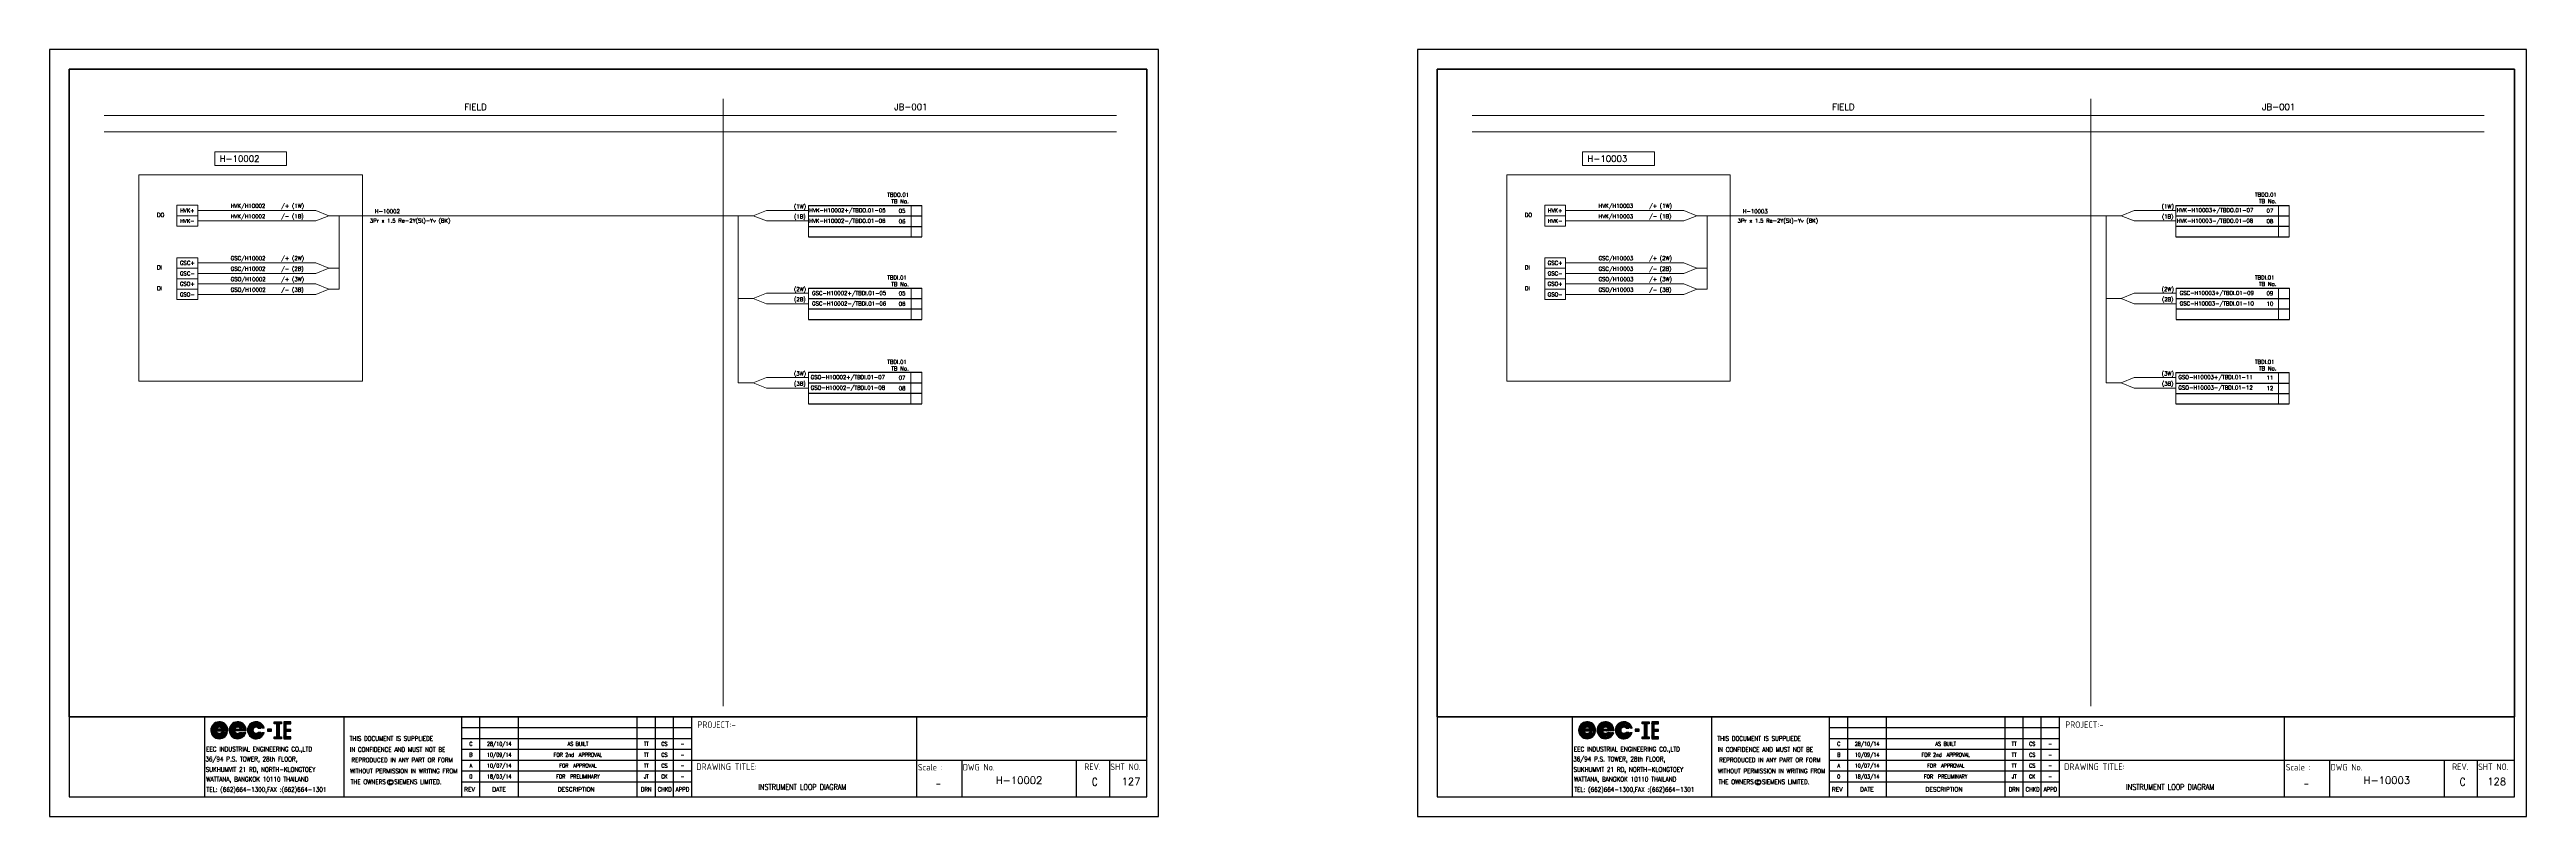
# Model space of a CAD drawing. Header units: millimetres. Extents: x -14942 to 24072, y -50285 to 2207.
# Drawn here: x 15510 to 16455, y -1541 to -1249 of the extents above; entities that cross this region are included whole.
import ezdxf
from ezdxf.enums import TextEntityAlignment as Align

# ---------------------------------------------------------------- set-up
doc = ezdxf.new("R2010")
doc.units = ezdxf.units.MM
doc.header["$MEASUREMENT"] = 0
doc.layers.get('0').update_dxf_attribs({"linetype": 'CONTINUOUS'})
for name, color, linetype in [('52049_PAPER A4$0$Frame_A1', 253, 'CONTINUOUS'), ('BORDER', 3, 'CONTINUOUS'), ('INSTRU', 4, 'CONTINUOUS'), ('INSTRUMENT', 1, 'CONTINUOUS'), ('LINE', 3, 'CONTINUOUS'), ('TEXT', 2, 'CONTINUOUS')]:
    doc.layers.add(name, color=color, linetype=linetype)
doc.styles.add('52049_PAPER A4$0$ISO Proportional', font='isocp.shx')
doc.styles.add('52049_PAPER A4$0$ROMANS', font='isocp.shx')
doc.styles.add('52049_PAPER A4$0$Romans-title', font='romans.shx')
doc.styles.add('ROMANS', font='romans')

# ---------------------------------------------------------------- blocks, each defined once
blk = doc.blocks.new('52049_PAPER A4$0$eec-ie')
at = {"layer": '52049_PAPER A4$0$Frame_A1', "color": 0, "lineweight": -3}
for p, q in [((0, 0), (0.87, 0.87)), ((0, -0.08), (0.3, 0.22)), ((0, -0.16), (0.26, 0.1)), ((0, -0.23), (0.24, 0)), ((0.01, 0.09), (0.78, 0.86)), ((0.04, 0.2), (0.68, 0.83)), ((0.09, 0.32), (0.55, 0.78)), ((0.26, 0.57), (0.3, 0.62)), ((0.34, -0.12), (1, 0.53)), ((0.35, -0.04), (0.92, 0.53)), ((0.35, -0.19), (1.07, 0.52)), ((0.36, 0.05), (0.82, 0.51)), ((0.37, -0.26), (0.66, 0.04)), ((0.39, -0.32), (0.74, 0.04)), ((0.4, 0.17), (0.7, 0.47)), ((0.41, -0.37), (0.82, 0.04)), ((1.69, 0.04), (0.64, 0.04)), ((0.65, 0.57), (0.96, 0.88)), ((0.68, -0.17), (0.9, 0.04)), ((0.76, -0.17), (0.98, 0.04)), ((0.77, 0.62), (1.03, 0.88)), ((0.84, -0.17), (1.05, 0.04)), ((0.87, 0.64), (1.1, 0.87)), ((0.87, 0.25), (1.13, 0.51)), ((0.92, -0.17), (1.13, 0.04)), ((0.95, 0.64), (1.17, 0.86)), ((0.96, 0.26), (1.19, 0.49)), ((1, -0.17), (1.21, 0.04)), ((1.03, 0.64), (1.23, 0.84)), ((1.03, 0.25), (1.24, 0.46)), ((1.07, -0.17), (1.29, 0.04)), ((1.09, 0.24), (1.29, 0.44)), ((1.1, 0.63), (1.29, 0.82)), ((1.15, 0.21), (1.34, 0.4)), ((1.15, -0.17), (1.37, 0.04)), ((1.16, 0.62), (1.35, 0.8)), ((1.19, 0.18), (1.38, 0.37)), ((1.22, 0.6), (1.4, 0.78)), ((1.22, 0.15), (1.54, 0.15)), ((1.23, -0.17), (1.44, 0.04)), ((1.25, 0.15), (1.42, 0.33)), ((1.28, 0.57), (1.45, 0.75)), ((1.31, -0.17), (1.52, 0.04)), ((1.32, 0.15), (1.46, 0.29)), ((1.33, 0.55), (1.5, 0.72)), ((1.38, 0.52), (1.54, 0.69)), ((1.39, -0.17), (1.6, 0.04)), ((1.4, 0.15), (1.49, 0.24)), ((1.42, 0.49), (1.59, 0.65)), ((1.46, 0.45), (1.63, 0.62)), ((1.46, -0.17), (1.68, 0.04)), ((1.48, 0.15), (1.52, 0.19)), ((1.5, 0.41), (1.67, 0.58)), ((1.54, 0.37), (1.71, 0.54)), ((1.54, -0.17), (1.9, 0.18)), ((1.57, 0.33), (1.74, 0.49)), ((1.6, 0.28), (1.77, 0.45)), ((1.62, -0.17), (1.91, 0.12)), ((1.63, 0.23), (1.8, 0.4)), ((1.65, 0.17), (1.83, 0.35)), ((1.67, 0.11), (1.86, 0.3)), ((1.69, 0.05), (1.88, 0.24)), ((1.7, -0.17), (1.93, 0.06)), ((2.09, -0.09), (2.37, 0.19)), ((2.1, -0.01), (2.51, 0.41)), ((2.1, -0.17), (2.34, 0.08)), ((2.11, 0.08), (2.88, 0.86)), ((2.13, 0.18), (2.78, 0.83)), ((2.18, 0.31), (2.65, 0.78)), ((2.31, 0.52), (2.45, 0.65)), ((2.44, -0.05), (3.02, 0.52)), ((2.44, -0.13), (3.1, 0.52)), ((2.45, -0.2), (2.78, 0.13)), ((2.46, 0.04), (2.93, 0.51)), ((2.46, -0.26), (2.76, 0.04)), ((2.48, -0.32), (2.84, 0.04)), ((2.49, 0.15), (2.81, 0.47)), ((2.56, 0.45), (2.97, 0.87)), ((2.72, -0.17), (2.92, 0.04)), ((2.73, 0.04), (3.79, 0.04)), ((2.77, 0.59), (3.06, 0.87)), ((2.79, -0.17), (3, 0.04)), ((2.84, 0.19), (3.17, 0.51)), ((2.87, -0.17), (3.08, 0.04)), ((2.89, 0.63), (3.13, 0.87)), ((2.95, -0.17), (3.15, 0.04)), ((2.98, 0.64), (3.2, 0.86)), ((2.98, 0.26), (3.23, 0.5)), ((3.03, -0.17), (3.23, 0.04)), ((3.06, 0.65), (3.27, 0.85)), ((3.07, 0.26), (3.29, 0.48)), ((3.11, -0.17), (3.31, 0.04)), ((3.14, 0.64), (3.33, 0.83)), ((3.14, 0.25), (3.34, 0.46)), ((3.18, -0.17), (3.39, 0.04)), ((3.2, 0.24), (3.39, 0.43)), ((3.21, 0.63), (3.39, 0.81)), ((3.25, 0.21), (3.44, 0.4)), ((3.26, -0.17), (3.47, 0.04)), ((3.27, 0.62), (3.44, 0.79)), ((3.29, 0.18), (3.48, 0.36)), ((3.62, 0.16), (3.31, 0.16)), ((3.33, 0.6), (3.5, 0.77)), ((3.34, -0.17), (3.54, 0.04)), ((3.36, 0.16), (3.52, 0.32)), ((3.38, 0.57), (3.55, 0.74)), ((3.42, -0.17), (3.62, 0.04)), ((3.43, 0.55), (3.59, 0.71)), ((3.43, 0.16), (3.55, 0.28)), ((3.48, 0.52), (3.64, 0.68)), ((3.5, -0.17), (3.7, 0.04)), ((3.51, 0.16), (3.58, 0.23)), ((3.52, 0.48), (3.68, 0.64)), ((3.57, 0.45), (3.72, 0.61)), ((3.57, -0.17), (3.78, 0.04)), ((3.59, 0.16), (3.61, 0.18)), ((3.6, 0.41), (3.76, 0.57)), ((3.64, 0.37), (3.8, 0.53)), ((3.65, -0.17), (3.99, 0.17)), ((3.67, 0.32), (3.83, 0.48)), ((3.7, 0.27), (3.87, 0.44)), ((3.73, 0.22), (3.9, 0.39)), ((3.73, -0.17), (4, 0.11)), ((3.75, 0.17), (3.92, 0.34)), ((3.77, 0.11), (3.95, 0.28)), ((3.79, 0.05), (3.97, 0.23)), ((3.81, -0.17), (4.02, 0.04)), ((4.18, -0.03), (4.57, 0.36)), ((4.18, -0.11), (4.47, 0.18)), ((4.18, -0.18), (4.43, 0.07)), ((4.19, 0.06), (5, 0.86)), ((4.21, 0.16), (4.9, 0.84)), ((4.25, 0.28), (4.78, 0.8)), ((4.34, 0.45), (4.61, 0.71)), ((4.53, -0.15), (5.2, 0.53)), ((4.53, -0.07), (5.13, 0.53)), ((4.54, 0.02), (5.04, 0.52)), ((4.54, -0.22), (4.86, 0.1)), ((4.57, 0.12), (4.93, 0.49)), ((4.69, 0.48), (5.08, 0.87)), ((4.69, 0.32), (4.73, 0.37)), ((4.88, 0.59), (5.16, 0.88)), ((4.96, 0.2), (5.27, 0.52)), ((4.99, 0.63), (5.24, 0.87)), ((5.08, 0.64), (5.31, 0.86)), ((5.09, 0.25), (5.33, 0.5)), ((5.16, 0.64), (5.37, 0.85)), ((5.17, 0.26), (5.39, 0.48)), ((5.24, 0.64), (5.43, 0.83)), ((5.24, 0.25), (5.44, 0.46)), ((5.3, 0.63), (5.49, 0.82)), ((5.3, 0.23), (5.49, 0.43)), ((5.35, 0.2), (5.54, 0.39)), ((5.37, 0.61), (5.55, 0.79)), ((5.39, 0.17), (5.58, 0.36)), ((5.4, 0.15), (5.72, 0.15)), ((5.42, 0.59), (5.6, 0.77)), ((5.46, 0.15), (5.62, 0.32)), ((5.48, 0.57), (5.65, 0.74)), ((5.53, 0.54), (5.7, 0.71)), ((5.53, 0.15), (5.65, 0.27)), ((5.58, 0.51), (5.74, 0.68)), ((5.61, 0.15), (5.68, 0.23)), ((5.62, 0.47), (5.79, 0.64)), ((5.66, 0.44), (5.83, 0.6)), ((5.69, 0.15), (5.71, 0.18)), ((5.7, 0.4), (5.87, 0.56)), ((5.73, 0.36), (5.9, 0.52)), ((5.77, 0.31), (5.94, 0.48)), ((5.8, 0.26), (5.97, 0.43)), ((5.82, 0.21), (6, 0.38)), ((5.85, 0.15), (6.02, 0.33)), ((6.09, 0.15), (5.85, 0.15)), ((5.92, 0.15), (6.05, 0.28)), ((6, 0.15), (6.07, 0.22)), ((6.08, 0.15), (6.09, 0.16)), ((6.9, 0.04), (6.46, 0.04)), ((6.46, 0.04), (6.46, -0.18)), ((6.46, -0.01), (6.51, 0.04)), ((6.46, -0.09), (6.59, 0.04)), ((6.46, -0.17), (6.66, 0.04)), ((6.52, -0.18), (6.74, 0.04)), ((6.6, -0.18), (6.82, 0.04)), ((6.68, -0.18), (6.9, 0.04)), ((6.9, -0.18), (6.9, 0.04)), ((7.23, 0.68), (7.41, 0.86)), ((7.27, 0.64), (7.49, 0.86)), ((7.35, 0.64), (7.57, 0.86)), ((7.43, 0.64), (7.65, 0.86)), ((7.5, 0.64), (7.72, 0.86)), ((7.51, 0.57), (7.8, 0.86)), ((7.51, 0.49), (7.88, 0.86)), ((7.51, 0.41), (7.96, 0.86)), ((7.51, 0.34), (7.78, 0.61)), ((7.51, 0.26), (7.78, 0.53)), ((7.51, 0.18), (7.78, 0.45)), ((7.51, 0.1), (7.78, 0.38)), ((7.51, 0.02), (7.78, 0.3)), ((7.51, -0.05), (7.78, 0.22)), ((7.51, -0.13), (7.78, 0.14)), ((7.51, -0.21), (7.78, 0.07)), ((7.82, 0.64), (8.04, 0.86)), ((7.89, 0.64), (8.06, 0.81)), ((7.97, 0.64), (8.06, 0.73)), ((8.05, 0.64), (8.06, 0.65)), ((8.33, 0.46), (8.74, 0.86)), ((8.33, 0.54), (8.66, 0.86)), ((8.33, 0.38), (8.82, 0.86)), ((8.33, 0.69), (8.5, 0.86)), ((8.33, 0.62), (8.58, 0.86)), ((8.33, 0.3), (8.61, 0.58)), ((8.33, 0.23), (8.61, 0.5)), ((8.33, 0.15), (8.61, 0.42)), ((8.33, 0.07), (8.61, 0.35)), ((8.33, -0.01), (8.61, 0.27)), ((8.33, -0.09), (8.61, 0.19)), ((8.33, -0.16), (8.61, 0.11)), ((8.33, -0.24), (8.61, 0.03)), ((8.33, -0.4), (8.74, 0.01)), ((8.33, -0.32), (8.66, 0.01)), ((8.33, -0.48), (8.82, 0.01)), ((8.67, 0.64), (8.89, 0.86)), ((8.68, -0.21), (8.9, 0.01)), ((8.75, 0.64), (8.97, 0.86)), ((8.75, -0.21), (8.97, 0.01)), ((8.83, 0.64), (9.05, 0.86)), ((8.83, -0.21), (9.05, 0.01)), ((8.91, 0.64), (9.11, 0.84)), ((8.99, 0.64), (9.11, 0.76)), ((9.06, 0.64), (9.11, 0.69)), ((0.02, -0.3), (0.23, -0.08)), ((0.03, -0.36), (0.23, -0.16)), ((0.05, -0.42), (0.24, -0.23)), ((0.07, -0.47), (0.26, -0.29)), ((0.1, -0.53), (0.27, -0.35)), ((0.12, -0.58), (0.3, -0.4)), ((0.15, -0.63), (0.32, -0.46)), ((0.19, -0.67), (0.35, -0.5)), ((0.22, -0.72), (0.39, -0.55)), ((0.26, -0.76), (0.42, -0.59)), ((0.3, -0.8), (0.46, -0.63)), ((0.34, -0.83), (0.5, -0.67)), ((0.38, -0.87), (0.55, -0.7)), ((0.42, -0.9), (0.59, -0.73)), ((0.44, -0.42), (0.64, -0.22)), ((0.47, -0.47), (0.66, -0.27)), ((0.47, -0.93), (0.65, -0.76)), ((0.5, -0.51), (0.69, -0.32)), ((0.52, -0.96), (0.7, -0.78)), ((0.54, -0.55), (0.73, -0.36)), ((0.58, -0.59), (0.78, -0.39)), ((0.58, -0.98), (0.76, -0.8)), ((0.62, -0.17), (1.94, -0.17)), ((0.63, -0.62), (0.83, -0.42)), ((0.63, -1.01), (0.82, -0.82)), ((0.68, -0.65), (0.89, -0.44)), ((0.69, -1.03), (0.89, -0.83)), ((0.73, -0.67), (0.96, -0.45)), ((0.75, -1.04), (0.96, -0.83)), ((0.79, -0.69), (1.04, -0.44)), ((0.82, -1.05), (1.04, -0.83)), ((0.85, -0.71), (1.19, -0.37)), ((0.89, -1.06), (1.14, -0.81)), ((0.92, -0.72), (1.29, -0.34)), ((0.96, -1.07), (1.25, -0.77)), ((1, -0.72), (1.37, -0.34)), ((1.04, -1.06), (1.76, -0.34)), ((1.09, -0.71), (1.45, -0.34)), ((1.13, -1.05), (1.84, -0.34)), ((1.2, -0.67), (1.53, -0.34)), ((1.54, -0.34), (1.22, -0.34)), ((1.23, -1.03), (1.9, -0.36)), ((1.35, -0.99), (1.86, -0.48)), ((1.53, -0.88), (1.76, -0.66)), ((1.65, -0.38), (1.68, -0.34)), ((1.91, -0.34), (1.66, -0.34)), ((1.78, -0.17), (1.94, -0.01)), ((1.85, -0.17), (1.94, -0.09)), ((1.93, -0.17), (1.94, -0.17)), ((2.1, -0.24), (2.32, -0.02)), ((2.11, -0.3), (2.32, -0.1)), ((2.13, -0.36), (2.32, -0.17)), ((2.15, -0.42), (2.33, -0.24)), ((2.17, -0.48), (2.35, -0.3)), ((2.2, -0.53), (2.37, -0.36)), ((2.22, -0.58), (2.39, -0.42)), ((2.25, -0.63), (2.42, -0.47)), ((2.29, -0.68), (2.45, -0.51)), ((2.32, -0.72), (2.48, -0.56)), ((2.36, -0.76), (2.52, -0.6)), ((2.4, -0.8), (2.56, -0.64)), ((2.44, -0.84), (2.6, -0.68)), ((2.48, -0.87), (2.64, -0.71)), ((2.51, -0.38), (2.71, -0.17)), ((2.53, -0.9), (2.69, -0.74)), ((2.54, -0.43), (2.73, -0.23)), ((2.57, -0.47), (2.76, -0.28)), ((2.58, -0.93), (2.74, -0.77)), ((2.6, -0.51), (2.79, -0.33)), ((2.63, -0.96), (2.8, -0.79)), ((2.64, -0.55), (2.83, -0.37)), ((2.68, -0.98), (2.86, -0.81)), ((2.69, -0.59), (2.87, -0.4)), ((4.02, -0.17), (2.71, -0.17)), ((2.73, -0.62), (2.93, -0.43)), ((2.74, -1.01), (2.92, -0.82)), ((2.78, -0.65), (2.99, -0.44)), ((2.8, -1.02), (2.99, -0.83)), ((2.84, -0.67), (3.06, -0.45)), ((2.86, -1.04), (3.06, -0.84)), ((2.9, -0.69), (3.14, -0.44)), ((2.92, -1.05), (3.14, -0.83)), ((2.96, -0.7), (3.32, -0.35)), ((2.99, -1.06), (3.24, -0.81)), ((3.03, -0.71), (3.39, -0.35)), ((3.07, -1.06), (3.36, -0.77)), ((3.11, -0.71), (3.47, -0.35)), ((3.15, -1.06), (3.86, -0.35)), ((3.2, -0.7), (3.55, -0.35)), ((3.24, -1.04), (3.94, -0.35)), ((3.31, -0.35), (3.62, -0.35)), ((3.32, -0.65), (3.62, -0.36)), ((3.35, -1.02), (3.98, -0.38)), ((3.48, -0.97), (3.93, -0.51)), ((3.74, -0.39), (3.78, -0.35)), ((3.76, -0.35), (3.99, -0.35)), ((3.89, -0.17), (4.02, -0.03)), ((3.96, -0.17), (4.03, -0.11)), ((4.19, -0.25), (4.42, -0.03)), ((4.21, -0.32), (4.41, -0.11)), ((4.22, -0.38), (4.42, -0.18)), ((4.24, -0.44), (4.43, -0.25)), ((4.26, -0.49), (4.45, -0.31)), ((4.29, -0.54), (4.47, -0.37)), ((4.32, -0.59), (4.49, -0.42)), ((4.35, -0.64), (4.52, -0.47)), ((4.38, -0.69), (4.55, -0.52)), ((4.42, -0.73), (4.58, -0.56)), ((4.45, -0.77), (4.62, -0.6)), ((4.49, -0.81), (4.66, -0.64)), ((4.53, -0.84), (4.7, -0.68)), ((4.56, -0.28), (4.8, -0.03)), ((4.58, -0.33), (4.8, -0.11)), ((4.58, -0.88), (4.75, -0.71)), ((4.6, -0.39), (4.81, -0.18)), ((4.62, -0.91), (4.8, -0.74)), ((4.63, -0.44), (4.83, -0.24)), ((4.66, -0.48), (4.86, -0.29)), ((4.67, -0.94), (4.85, -0.77)), ((4.7, -0.52), (4.89, -0.33)), ((4.72, -0.97), (4.9, -0.79)), ((4.74, -0.56), (4.93, -0.37)), ((4.78, -0.6), (4.98, -0.4)), ((4.78, -0.99), (4.96, -0.81)), ((4.83, -0.63), (5.03, -0.43)), ((4.83, -1.01), (5.03, -0.82)), ((4.88, -0.66), (5.09, -0.44)), ((4.89, -1.03), (5.1, -0.83)), ((4.93, -0.68), (5.17, -0.45)), ((4.96, -1.05), (5.17, -0.83)), ((4.99, -0.7), (5.26, -0.43)), ((5.02, -1.06), (5.26, -0.82)), ((5.06, -0.71), (5.43, -0.34)), ((5.09, -1.06), (5.36, -0.8)), ((5.13, -0.72), (5.5, -0.34)), ((5.17, -1.07), (5.49, -0.75)), ((5.21, -0.71), (5.58, -0.34)), ((5.25, -1.06), (5.97, -0.34)), ((5.3, -0.7), (5.66, -0.34)), ((5.35, -1.05), (6.05, -0.34)), ((5.72, -0.34), (5.4, -0.34)), ((5.43, -0.65), (5.71, -0.37)), ((5.45, -1.02), (6.07, -0.4)), ((5.58, -0.96), (6.02, -0.53)), ((5.81, -0.43), (5.89, -0.34)), ((5.85, -0.34), (6.09, -0.34)), ((6.46, -0.18), (6.9, -0.18)), ((6.75, -0.18), (6.9, -0.04)), ((6.83, -0.18), (6.9, -0.12)), ((7.23, -0.95), (7.34, -0.84)), ((7.23, -0.88), (7.26, -0.84)), ((7.23, -1.03), (7.42, -0.84)), ((7.28, -1.07), (7.5, -0.84)), ((7.35, -1.07), (7.78, -0.64)), ((7.43, -1.07), (7.78, -0.71)), ((7.51, -0.29), (7.78, -0.01)), ((7.51, -0.37), (7.78, -0.09)), ((7.51, -0.44), (7.78, -0.17)), ((7.51, -0.52), (7.78, -0.25)), ((7.51, -0.6), (7.78, -0.32)), ((7.51, -0.68), (7.78, -0.4)), ((7.51, -0.76), (7.78, -0.48)), ((7.51, -0.83), (7.78, -0.56)), ((7.51, -1.07), (7.78, -0.79)), ((7.59, -1.07), (7.81, -0.84)), ((7.67, -1.07), (7.89, -0.84)), ((7.74, -1.07), (7.96, -0.84)), ((7.82, -1.07), (8.04, -0.84)), ((7.9, -1.07), (8.06, -0.91)), ((7.98, -1.07), (8.06, -0.98)), ((8.06, -1.07), (8.06, -1.06)), ((8.33, -0.55), (8.61, -0.28)), ((8.33, -0.63), (8.61, -0.36)), ((8.33, -0.71), (8.61, -0.43)), ((8.33, -0.79), (8.61, -0.51)), ((8.33, -0.86), (8.61, -0.59)), ((8.33, -0.94), (8.61, -0.67)), ((8.33, -1.02), (8.61, -0.75)), ((8.37, -1.07), (8.61, -0.82)), ((8.45, -1.07), (8.67, -0.84)), ((8.52, -1.07), (8.74, -0.84)), ((8.6, -1.07), (8.82, -0.84)), ((8.68, -1.07), (8.9, -0.84)), ((8.76, -1.07), (8.98, -0.84)), ((8.84, -1.07), (9.06, -0.84)), ((8.91, -0.21), (9.11, -0.02)), ((8.91, -1.07), (9.11, -0.87)), ((8.99, -0.21), (9.11, -0.09)), ((8.99, -1.07), (9.11, -0.95)), ((9.07, -0.21), (9.11, -0.17)), ((9.07, -1.07), (9.11, -1.03))]:
    blk.add_line(p, q, dxfattribs=at)
for points in [[(7.23, 0.86), (8.06, 0.86), (8.06, 0.64), (7.78, 0.64), (7.78, -0.84), (8.06, -0.84), (8.06, -1.07), (7.23, -1.07), (7.23, -0.84), (7.51, -0.84), (7.51, 0.64), (7.23, 0.64)], [(8.61, 0.01), (8.61, 0.64), (9.11, 0.64), (9.11, 0.86), (8.33, 0.86), (8.33, -1.07), (9.11, -1.07), (9.11, -0.84), (8.61, -0.84), (8.61, -0.21), (9.11, -0.21), (9.11, 0.01)]]:
    blk.add_lwpolyline(points, close=True, dxfattribs=at)
for centre, radius, start, end in [((0.97, -0.09), 0.972, 355.3439, 345.1466), ((0.97, -0.09), 0.737, 10.5243, 340.256), ((0.97, -0.09), 0.623, 23.5697, 336.4303), ((0.97, -0.09), 0.354, 44.7876, 157.6107), ((3.06, -0.09), 0.967, 355.6074, 344.7747), ((3.06, -0.09), 0.742, 10.0766, 339.9937), ((3.06, -0.09), 0.618, 24.2545, 335.7455), ((3.06, -0.09), 0.358, 45.1096, 158.7579), ((5.15, -0.09), 0.972, 14.8534, 345.1466), ((5.15, -0.09), 0.737, 19.744, 340.256), ((5.15, -0.09), 0.623, 23.5697, 336.4303), ((5.15, -0.09), 0.354, 44.7876, 315.2124), ((0.97, -0.09), 0.354, 192.8901, 315.2124), ((3.06, -0.09), 0.358, 191.9242, 314.8904)]:
    blk.add_arc(centre, radius, start, end, dxfattribs=at)
blk = doc.blocks.new('52049_PAPER A4$0$eec logo')
at = {"color": 7, "xscale": 2.786697286423482, "yscale": 2.786697286423482, "zscale": 2.786697286423482}
blk.add_blockref('52049_PAPER A4$0$eec-ie', (50.01, 25.95), dxfattribs=at)
blk = doc.blocks.new('A$C089E5181')
at = {"color": 3}
for p, q in [((-415.5, 38.01), (-4.5, 38.01)), ((-363.94, 38.01), (-363.94, 7.5)), ((-310.77, 38.01), (-310.77, 7.5)), ((-265.75, 7.5), (-265.75, 38.01)), ((-258.85, 7.5), (-258.85, 38.01)), ((-244.11, 7.5), (-244.11, 38.01)), ((-198.84, 7.5), (-198.84, 38.01)), ((-191.95, 7.5), (-191.95, 38.01)), ((-185.05, 7.5), (-185.05, 38.01)), ((-178.16, 38.01), (-178.16, 7.5)), ((-92.38, 38.01), (-92.38, 7.5)), ((-178.16, 21.46), (-4.5, 21.46)), ((-75.06, 21.46), (-75.06, 7.5)), ((-31.4, 21.46), (-31.4, 7.5)), ((-18.75, 21.46), (-18.75, 7.5)), ((-265.75, 13.19), (-178.16, 13.19))]:
    blk.add_line(p, q, dxfattribs=at)
at = {"color": 7}
for p, q in [((-4.5, 38.01), (-96.38, 38.01)), ((-92.38, 38.01), (-92.38, 19.85))]:
    blk.add_line(p, q, dxfattribs=at)
at = {"color": 1}
for p, q in [((-178.16, 33.87), (-265.75, 33.87)), ((-265.75, 29.74), (-178.16, 29.74)), ((-178.16, 25.6), (-265.75, 25.6)), ((-265.75, 21.46), (-178.16, 21.46)), ((-178.16, 17.33), (-265.75, 17.33))]:
    blk.add_line(p, q, dxfattribs=at)
at = {"color": 7}
blk.add_lwpolyline([(0, 0), (0, 292.5), (-423, 292.5), (-423, 0)], close=True, dxfattribs=at)
blk.add_lwpolyline([(-415.5, 285), (-4.5, 285), (-4.5, 38.01), (-415.5, 38.01)], close=True)
at = {"color": 3}
blk.add_lwpolyline([(-4.5, 7.5), (-4.5, 285), (-415.5, 285), (-415.5, 7.5)], close=True, dxfattribs=at)
at = {"color": 2}
blk.add_circle((-293.05, 13.05), 1.05, dxfattribs=at)
at = {"color": 3, "xscale": 1.200000000000001, "yscale": 1.200000000000001, "zscale": 1.200000000000001}
blk.add_blockref('52049_PAPER A4$0$eec logo', (-421.49, 2.05), dxfattribs=at)
at = {"color": 2, "style": '52049_PAPER A4$0$Romans-title', "width": 0.8}
for s, p in [('THIS DOCUMENT IS SUPPLIEDE', (-292.63, 29.75)), ('IN CONFIDENCE AND MUST NOT BE', (-290.24, 25.51)), (' REPRODUCED IN ANY PART OR FORM', (-289.1, 21.53)), ('THE OWNERS   SIEMENS LIMITED. ', (-290.28, 13.22)), (' WITHOUT PERMISSION IN WRITING FROM ', (-287.9, 17.35))]:
    blk.add_text(s, height=1.75, dxfattribs=at).set_placement(p, align=Align.MIDDLE)
at = {"color": 2}
for s, height, style, width, p in [('C', 1.5, '52049_PAPER A4$0$Romans-title', 0.8, (-262.3, 27.67)), ('28/10/14', 1.5, '52049_PAPER A4$0$Romans-title', 0.8, (-251.48, 27.67)), ('AS BUILT', 1.5, '52049_PAPER A4$0$Romans-title', 0.8, (-221.48, 27.67)), ('TT', 1.5, '52049_PAPER A4$0$Romans-title', 0.8, (-195.39, 27.67)), ('CS', 1.5, '52049_PAPER A4$0$Romans-title', 0.8, (-188.5, 27.67)), ('A', 1.5, '52049_PAPER A4$0$Romans-title', 0.8, (-262.3, 19.39)), ('B', 1.5, '52049_PAPER A4$0$Romans-title', 0.8, (-262.3, 23.53)), ('10/09/14', 1.5, '52049_PAPER A4$0$Romans-title', 0.8, (-251.48, 23.53)), ('10/07/14', 1.5, '52049_PAPER A4$0$Romans-title', 0.8, (-251.48, 19.39)), ('FOR 2nd  APPROVAL', 1.5, '52049_PAPER A4$0$Romans-title', 0.8, (-221.48, 23.53)), ('FOR  APPROVAL', 1.5, '52049_PAPER A4$0$Romans-title', 0.8, (-221.48, 19.39)), ('TT', 1.5, '52049_PAPER A4$0$Romans-title', 0.8, (-195.39, 23.53)), ('TT', 1.5, '52049_PAPER A4$0$Romans-title', 0.8, (-195.39, 19.39)), ('CS', 1.5, '52049_PAPER A4$0$Romans-title', 0.8, (-188.5, 23.53)), ('CS', 1.5, '52049_PAPER A4$0$Romans-title', 0.8, (-188.5, 19.39)), ('-', 1.5, '52049_PAPER A4$0$Romans-title', 0.8, (-181.6, 27.67)), ('-', 1.5, '52049_PAPER A4$0$Romans-title', 0.8, (-181.6, 23.53)), ('-', 1.5, '52049_PAPER A4$0$Romans-title', 0.8, (-181.6, 19.39)), ('Scale :', 2.482, '52049_PAPER A4$0$ROMANS', 0.9, (-87.06, 18.78)), ('DWG No.', 2.482, '52049_PAPER A4$0$ROMANS', 0.9, (-68.61, 18.78)), ('REV.', 2.482, '52049_PAPER A4$0$ROMANS', 0.9, (-25.21, 18.99)), ('SHT NO.', 2.482, '52049_PAPER A4$0$ROMANS', 0.9, (-12.64, 18.96)), ('0', 1.5, '52049_PAPER A4$0$Romans-title', 0.8, (-262.3, 15.26)), ('18/03/14', 1.5, '52049_PAPER A4$0$Romans-title', 0.8, (-251.48, 15.26)), ('FOR  PRELIMINARY', 1.5, '52049_PAPER A4$0$Romans-title', 0.8, (-221.48, 15.26)), ('JT', 1.5, '52049_PAPER A4$0$Romans-title', 0.8, (-195.39, 15.26)), ('CK', 1.5, '52049_PAPER A4$0$Romans-title', 0.8, (-188.5, 15.26)), ('-', 1.5, '52049_PAPER A4$0$Romans-title', 0.8, (-181.6, 15.26)), ('-', 2.25, '52049_PAPER A4$0$Romans-title', 0.8, (-84, 12.48)), ('C', 3, '52049_PAPER A4$0$Romans-title', 0.8, (-24.36, 13.21))]:
    blk.add_text(s, height=height, dxfattribs=dict(at, style=style, width=width)).set_placement(p, align=Align.MIDDLE_CENTER)
at = {"color": 2, "style": '52049_PAPER A4$0$ISO Proportional'}
for s, height, p in [('PROJECT:-', 2.482, (-168.61, 35.02)), ('DRAWING TITLE:', 2.4821, (-164.78, 18.99))]:
    blk.add_text(s, height=height, dxfattribs=at).set_placement(p, align=Align.MIDDLE_CENTER)
at = {"color": 2, "style": '52049_PAPER A4$0$Romans-title'}
for s, height, width, p in [('36/94 P.S. TOWER, 28th FLOOR,', 1.75, 0.9, (-363.55, 21.03, -1.75)), ('EEC INDUSTRIAL ENGINEERING CO.,LTD', 1.75, 0.9, (-363.31, 24.81)), ('SUKHUMVIT 21 RD, NORTH-KLONGTOEY', 1.75, 0.9, (-363.45, 17.05, -1.75)), ('WATTANA, BANGKOK 10110 THAILAND ', 1.75, 0.9, (-363.25, 13.31, -1.75)), ('TEL: (662)664-1300,FAX :(662)664-1301', 1.75, 0.9, (-363.14, 9.42, -1.75)), ('DRN', 1.655, 0.8, (-197.44, 9.49)), ('CHKD', 1.655, 0.8, (-191.03, 9.49)), ('APPD', 1.655, 0.8, (-184.14, 9.49))]:
    blk.add_text(s, height=height, dxfattribs=dict(at, width=width)).set_placement(p)
blk.add_text('C', height=1.19, dxfattribs=at).set_placement((-293.05, 13.05), align=Align.MIDDLE)
for s, height, p in [('REV', 1.655, (-264.9, 9.49)), ('DATE', 1.655, (-254.17, 9.49)), ('DESCRIPTION', 1.6548, (-229.2, 9.49))]:
    blk.add_text(s, height=height, dxfattribs=at).set_placement(p)
at = {"layer": 'TEXT', "style": 'ROMANS', "width": 0.8}
blk.add_text('INSTRUMENT LOOP DIAGRAM ', height=2.25, dxfattribs=at).set_placement((-135.27, 11.24), align=Align.MIDDLE_CENTER)
blk = doc.blocks.new('Box')
at = {"layer": 'INSTRU', "color": 7, "lineweight": 13}
for p, q in [((660.48, -1853.29), (660.48, -1865.26)), ((699.59, -1853.29), (699.59, -1865.26)), ((703.72, -1853.29), (703.72, -1865.26))]:
    blk.add_line(p, q, dxfattribs=at)
at = {"layer": 'INSTRUMENT', "color": 7}
for p, q in [((660.48, -1853.29), (703.72, -1853.29)), ((660.48, -1857.28), (703.72, -1857.28)), ((660.48, -1861.27), (703.72, -1861.27)), ((660.48, -1865.26), (703.72, -1865.26))]:
    blk.add_line(p, q, dxfattribs=at)

msp = doc.modelspace()

# ---------------------------------------------------------------- linework, layer by layer
at = {"layer": 'BORDER', "color": 7, "lineweight": 13}
for p, q in [((15530.91, -1273.93), (15916.94, -1273.93)), ((16052.58, -1273.93), (16438.61, -1273.93)), ((15530.91, -1280.23), (15916.94, -1280.23)), ((16052.58, -1280.23), (16438.61, -1280.23))]:
    msp.add_line(p, q, dxfattribs=at)
at = {"layer": 'BORDER', "color": 7, "lineweight": 13, "ltscale": 2.5}
for p, q in [((15766.94, -1267.63), (15766.94, -1499.17)), ((16288.61, -1267.63), (16288.61, -1499.17))]:
    msp.add_line(p, q, dxfattribs=at)
at = {"layer": 'INSTRU', "color": 7, "lineweight": 13}
for p, q in [((15558.61, -1308.19), (15566.61, -1308.19)), ((15558.61, -1308.19), (15558.61, -1312.19)), ((15558.61, -1312.19), (15566.61, -1312.19)), ((15558.61, -1312.19), (15558.61, -1316.19)), ((15566.61, -1308.19), (15566.61, -1312.19)), ((15566.61, -1312.19), (15566.61, -1316.19)), ((16080.28, -1308.19), (16088.28, -1308.19)), ((16080.28, -1308.19), (16080.28, -1312.19)), ((16080.28, -1312.19), (16088.28, -1312.19)), ((16080.28, -1312.19), (16080.28, -1316.19)), ((16088.28, -1308.19), (16088.28, -1312.19)), ((16088.28, -1312.19), (16088.28, -1316.19)), ((15558.61, -1316.19), (15566.61, -1316.19)), ((15558.61, -1316.19), (15566.61, -1316.19)), ((15558.61, -1316.19), (15566.61, -1316.19)), ((16080.28, -1316.19), (16088.28, -1316.19)), ((16080.28, -1316.19), (16088.28, -1316.19)), ((16080.28, -1316.19), (16088.28, -1316.19)), ((15558.61, -1328.19), (15558.61, -1332.19)), ((15558.61, -1328.19), (15566.61, -1328.19)), ((15566.61, -1328.19), (15566.61, -1332.19)), ((16080.28, -1328.19), (16080.28, -1332.19)), ((16080.28, -1328.19), (16088.28, -1328.19)), ((16088.28, -1328.19), (16088.28, -1332.19)), ((15558.61, -1332.19), (15566.61, -1332.19)), ((15558.61, -1332.19), (15558.61, -1336.19)), ((15558.61, -1336.19), (15566.61, -1336.19)), ((15558.61, -1336.19), (15558.61, -1340.19)), ((15558.61, -1336.19), (15566.61, -1336.19)), ((15558.61, -1336.19), (15566.61, -1336.19)), ((15558.61, -1340.19), (15566.61, -1340.19)), ((15558.61, -1340.19), (15558.61, -1344.19)), ((15566.61, -1332.19), (15566.61, -1336.19)), ((15566.61, -1336.19), (15566.61, -1340.19)), ((15566.61, -1340.19), (15566.61, -1344.19)), ((16080.28, -1332.19), (16088.28, -1332.19)), ((16080.28, -1332.19), (16080.28, -1336.19)), ((16080.28, -1336.19), (16088.28, -1336.19)), ((16080.28, -1336.19), (16080.28, -1340.19)), ((16080.28, -1336.19), (16088.28, -1336.19)), ((16080.28, -1336.19), (16088.28, -1336.19)), ((16080.28, -1340.19), (16088.28, -1340.19)), ((16080.28, -1340.19), (16080.28, -1344.19)), ((16088.28, -1332.19), (16088.28, -1336.19)), ((16088.28, -1336.19), (16088.28, -1340.19)), ((16088.28, -1340.19), (16088.28, -1344.19)), ((15558.61, -1344.19), (15566.61, -1344.19)), ((16080.28, -1344.19), (16088.28, -1344.19))]:
    msp.add_line(p, q, dxfattribs=at)
at = {"layer": 'LINE', "color": 7, "lineweight": 13}
for p, q in [((15573.09, -1287.79), (15600.49, -1287.79)), ((15573.09, -1287.79), (15573.09, -1293)), ((15573.09, -1293), (15600.49, -1293)), ((15600.49, -1287.79), (15600.49, -1293)), ((16094.76, -1287.79), (16122.16, -1287.79)), ((16094.76, -1287.79), (16094.76, -1293)), ((16094.76, -1293), (16122.16, -1293)), ((16122.16, -1287.79), (16122.16, -1293)), ((15566.61, -1310.19), (15611.63, -1310.19)), ((15616.63, -1312.19), (15611.63, -1310.19)), ((15611.63, -1314.19), (15616.63, -1312.19)), ((15616.63, -1312.19), (15778.46, -1312.19)), ((15620.53, -1320.19), (15620.53, -1312.19)), ((15772.75, -1375.94), (15772.75, -1312.19)), ((15778.46, -1312.19), (15783.46, -1310.19)), ((15778.46, -1312.19), (15783.46, -1314.19)), ((15799.4, -1310.19), (15783.46, -1310.19)), ((16088.28, -1310.19), (16133.3, -1310.19)), ((16138.3, -1312.19), (16133.3, -1310.19)), ((16133.3, -1314.19), (16138.3, -1312.19)), ((16138.3, -1312.19), (16300.13, -1312.19)), ((16142.2, -1320.19), (16142.2, -1312.19)), ((16294.42, -1375.94), (16294.42, -1312.19)), ((16300.13, -1312.19), (16305.13, -1310.19)), ((16300.13, -1312.19), (16305.13, -1314.19)), ((16321.07, -1310.19), (16305.13, -1310.19)), ((15566.61, -1314.19), (15611.63, -1314.19)), ((15620.53, -1332.19), (15620.53, -1320.19)), ((15799.4, -1314.19), (15783.46, -1314.19)), ((16088.28, -1314.19), (16133.3, -1314.19)), ((16142.2, -1332.19), (16142.2, -1320.19)), ((16321.07, -1314.19), (16305.13, -1314.19)), ((15566.61, -1330.19), (15611.63, -1330.19)), ((15616.63, -1332.19), (15611.63, -1330.19)), ((16088.28, -1330.19), (16133.3, -1330.19)), ((16138.3, -1332.19), (16133.3, -1330.19)), ((15566.61, -1334.19), (15611.63, -1334.19)), ((15566.61, -1338.19), (15611.63, -1338.19)), ((15611.63, -1334.19), (15616.63, -1332.19)), ((15616.63, -1340.19), (15611.63, -1338.19)), ((15611.63, -1342.19), (15616.63, -1340.19)), ((15616.63, -1332.19), (15620.53, -1332.19)), ((15616.63, -1340.19), (15620.53, -1340.19)), ((15620.53, -1340.19), (15620.53, -1332.19)), ((16088.28, -1334.19), (16133.3, -1334.19)), ((16088.28, -1338.19), (16133.3, -1338.19)), ((16133.3, -1334.19), (16138.3, -1332.19)), ((16138.3, -1340.19), (16133.3, -1338.19)), ((16133.3, -1342.19), (16138.3, -1340.19)), ((16138.3, -1332.19), (16142.2, -1332.19)), ((16138.3, -1340.19), (16142.2, -1340.19)), ((16142.2, -1340.19), (16142.2, -1332.19)), ((15566.61, -1342.19), (15611.63, -1342.19)), ((15772.75, -1343.77), (15778.46, -1343.77)), ((15778.46, -1343.77), (15783.46, -1341.77)), ((15778.46, -1343.77), (15783.46, -1345.77)), ((15799.4, -1341.77), (15783.46, -1341.77)), ((15799.4, -1345.77), (15783.46, -1345.77)), ((16088.28, -1342.19), (16133.3, -1342.19)), ((16294.42, -1343.77), (16300.13, -1343.77)), ((16300.13, -1343.77), (16305.13, -1341.77)), ((16300.13, -1343.77), (16305.13, -1345.77)), ((16321.07, -1341.77), (16305.13, -1341.77)), ((16321.07, -1345.77), (16305.13, -1345.77)), ((15772.75, -1375.94), (15778.46, -1375.94)), ((15778.46, -1375.94), (15783.46, -1373.94)), ((15778.46, -1375.94), (15783.46, -1377.94)), ((15799.4, -1373.94), (15783.46, -1373.94)), ((15799.4, -1377.94), (15783.46, -1377.94)), ((16294.42, -1375.94), (16300.13, -1375.94)), ((16300.13, -1375.94), (16305.13, -1373.94)), ((16300.13, -1375.94), (16305.13, -1377.94)), ((16321.07, -1373.94), (16305.13, -1373.94)), ((16321.07, -1377.94), (16305.13, -1377.94))]:
    msp.add_line(p, q, dxfattribs=at)
at = {"layer": 'LINE', "color": 7, "lineweight": 13, "ltscale": 8}
for p, q in [((15544.17, -1375.31), (15544.17, -1296.58)), ((15629.4, -1296.58), (15544.17, -1296.58)), ((15629.4, -1375.31), (15629.4, -1296.58)), ((16065.84, -1375.31), (16065.84, -1296.58)), ((16151.07, -1296.58), (16065.84, -1296.58)), ((16151.07, -1375.31), (16151.07, -1296.58)), ((15629.4, -1375.31), (15544.17, -1375.31)), ((16151.07, -1375.31), (16065.84, -1375.31))]:
    msp.add_line(p, q, dxfattribs=at)

# ---------------------------------------------------------------- block references
at = {"layer": 'INSTRUMENT', "color": 1}
for p in [(15139.08, 545.04), (15660.51, 545.06), (15139.08, 513.53), (15660.6, 513.53), (15138.99, 481.39), (15660.51, 481.3)]:
    msp.add_blockref('Box', p, dxfattribs=at)
at = {"layer": 'LINE', "color": 7, "lineweight": 13}
for p in [(15933.05, -1541.3), (16454.72, -1541.3)]:
    msp.add_blockref('A$C089E5181', p, dxfattribs=at)

# ---------------------------------------------------------------- texts
at = {"layer": 'TEXT', "color": 7, "lineweight": 13, "style": 'ROMANS'}
for s, height, p in [('FIELD', 2.4, (15668.27, -1271.86)), ('JB-001', 2.4, (15832.24, -1271.86)), ('FIELD', 2.4, (16189.94, -1271.86)), ('JB-001', 2.4, (16353.9, -1271.86)), ('H-10002', 2.4, (15574.92, -1291.61)), ('H-10003', 2.4, (16096.59, -1291.61)), ('TBDO.01 ', 1.5, (15829.53, -1304.93)), ('TBDO.01 ', 1.5, (16351.15, -1304.89)), ('DO', 1.5, (15551.03, -1312.63)), ('HVK/H10002', 1.5, (15579.16, -1309.15)), ('HVK/H10002', 1.5, (15579.16, -1313.15)), ('/+ (1W)', 1.5, (15598.4, -1309.15)), ('/- (1B)', 1.5, (15598.4, -1313.15)), ('3Pr x 1.5 Re-2Y(St)-Yv (BK)', 1.5, (15632.19, -1314.82)), ('H-10002', 1.5, (15634.15, -1311.24)), ('(1W)', 1.5, (15793.95, -1309.37)), ('(1B)', 1.5, (15793.99, -1313.23)), ('HVK-H10002+/TBDO.01-05', 1.5, (15799.79, -1310.86)), ('TB No.', 1.5, (15831.06, -1307.43)), ('05', 1.5, (15833.93, -1311.05)), ('DO', 1.5, (16072.7, -1312.63)), ('HVK/H10003', 1.5, (16100.83, -1309.15)), ('HVK/H10003', 1.5, (16100.83, -1313.15)), ('/+ (1W)', 1.5, (16120.07, -1309.15)), ('/- (1B)', 1.5, (16120.07, -1313.15)), ('3Pr x 1.5 Re-2Y(St)-Yv (BK)', 1.5, (16153.86, -1314.82)), ('H-10003', 1.5, (16155.82, -1311.24)), ('(1W)', 1.5, (16315.62, -1309.37)), ('(1B)', 1.5, (16315.66, -1313.23)), ('HVK-H10003-/TBDO.01-08', 1.5, (16321.37, -1314.85)), ('HVK-H10003+/TBDO.01-07', 1.5, (16321.4, -1310.82)), ('TB No.', 1.5, (16352.67, -1307.39)), ('07', 1.5, (16355.61, -1311.01)), ('HVK-H10002-/TBDO.01-06', 1.5, (15799.75, -1314.89)), ('06', 1.5, (15833.93, -1315.05)), ('08', 1.5, (16355.61, -1315.01)), ('DI', 1.5, (15551.03, -1332.63)), ('GSC/H10002', 1.5, (15579.16, -1329.15)), ('GSC/H10002', 1.5, (15579.16, -1333.15)), ('/+ (2W)', 1.5, (15598.4, -1329.15)), ('/- (2B)', 1.5, (15598.4, -1333.15)), ('DI', 1.5, (16072.7, -1332.63)), ('GSC/H10003', 1.5, (16100.83, -1329.15)), ('GSC/H10003', 1.5, (16100.83, -1333.15)), ('/+ (2W)', 1.5, (16120.07, -1329.15)), ('/- (2B)', 1.5, (16120.07, -1333.15)), ('DI', 1.5, (15551.03, -1340.63)), ('GSO/H10002', 1.5, (15579.16, -1337.15)), ('GSO/H10002', 1.5, (15579.16, -1341.15)), ('/+ (3W)', 1.5, (15598.4, -1337.15)), ('/- (3B)', 1.5, (15598.4, -1341.15)), ('(2W)', 1.5, (15793.95, -1340.96)), ('GSC-H10002+/TBDI.01-05', 1.5, (15800.85, -1342.43)), ('TBDI.01 ', 1.5, (15829.53, -1336.51)), ('TB No.', 1.5, (15831.06, -1339.01)), ('05', 1.5, (15833.93, -1342.55)), ('DI', 1.5, (16072.7, -1340.63)), ('GSO/H10003', 1.5, (16100.83, -1337.15)), ('GSO/H10003', 1.5, (16100.83, -1341.15)), ('/+ (3W)', 1.5, (16120.07, -1337.15)), ('/- (3B)', 1.5, (16120.07, -1341.15)), ('(2W)', 1.5, (16315.62, -1340.96)), ('GSC-H10003+/TBDI.01-09', 1.5, (16322.47, -1342.39)), ('TBDI.01 ', 1.5, (16351.15, -1336.47)), ('TB No.', 1.5, (16352.67, -1338.97)), ('09', 1.5, (16355.61, -1342.51)), ('(2B)', 1.5, (15793.99, -1344.81)), ('GSC-H10002-/TBDI.01-06', 1.5, (15800.85, -1346.43)), ('06', 1.5, (15833.93, -1346.55)), ('(2B)', 1.5, (16315.66, -1344.81)), ('GSC-H10003-/TBDI.01-10', 1.5, (16322.47, -1346.39)), ('10', 1.5, (16355.61, -1346.51)), ('TBDI.01 ', 1.5, (15829.53, -1368.68)), ('TB No.', 1.5, (15831.06, -1371.18)), ('TBDI.01 ', 1.5, (16351.15, -1368.64)), ('TB No.', 1.5, (16352.67, -1371.15)), ('(3W)', 1.5, (15793.95, -1373.13)), ('(3B)', 1.5, (15793.99, -1376.98)), ('GSO-H10002+/TBDI.01-07', 1.5, (15800.35, -1374.52)), ('GSO-H10002-/TBDI.01-08', 1.5, (15800.35, -1378.52)), ('07', 1.5, (15833.93, -1374.73)), ('08', 1.5, (15833.93, -1378.73)), ('(3W)', 1.5, (16315.62, -1373.13)), ('(3B)', 1.5, (16315.66, -1376.98)), ('GSO-H10003+/TBDI.01-11', 1.5, (16321.97, -1374.48)), ('GSO-H10003-/TBDI.01-12', 1.5, (16321.97, -1378.48)), ('11', 1.5, (16355.61, -1374.69)), ('12', 1.5, (16355.61, -1378.69)), ('H-10002', 2.8, (15870.93, -1528.9)), ('H-10003', 2.8, (16392.6, -1528.9))]:
    msp.add_text(s, height=height, dxfattribs=at).set_placement(p)
for s, height, p in [('HVK+', 1.5, (15562.61, -1310.19)), ('HVK+', 1.5, (16084.28, -1310.19)), ('HVK-', 1.5, (15562.61, -1314.19)), ('HVK-', 1.5, (16084.28, -1314.19)), ('GSC+', 1.5, (15562.61, -1330.19)), ('GSC+', 1.5, (16084.28, -1330.19)), ('GSO+', 1.5, (15562.61, -1338.19)), ('GSC-', 1.5, (15562.61, -1334.19)), ('GSO+', 1.5, (16084.28, -1338.19)), ('GSC-', 1.5, (16084.28, -1334.19)), ('GSO-', 1.5, (15562.61, -1342.19)), ('GSO-', 1.5, (16084.28, -1342.19)), ('127', 2.8, (15922.52, -1527.94)), ('128', 2.8, (16443.36, -1527.97))]:
    msp.add_text(s, height=height, dxfattribs=at).set_placement(p, align=Align.MIDDLE)

doc.saveas('drawing.dxf')
